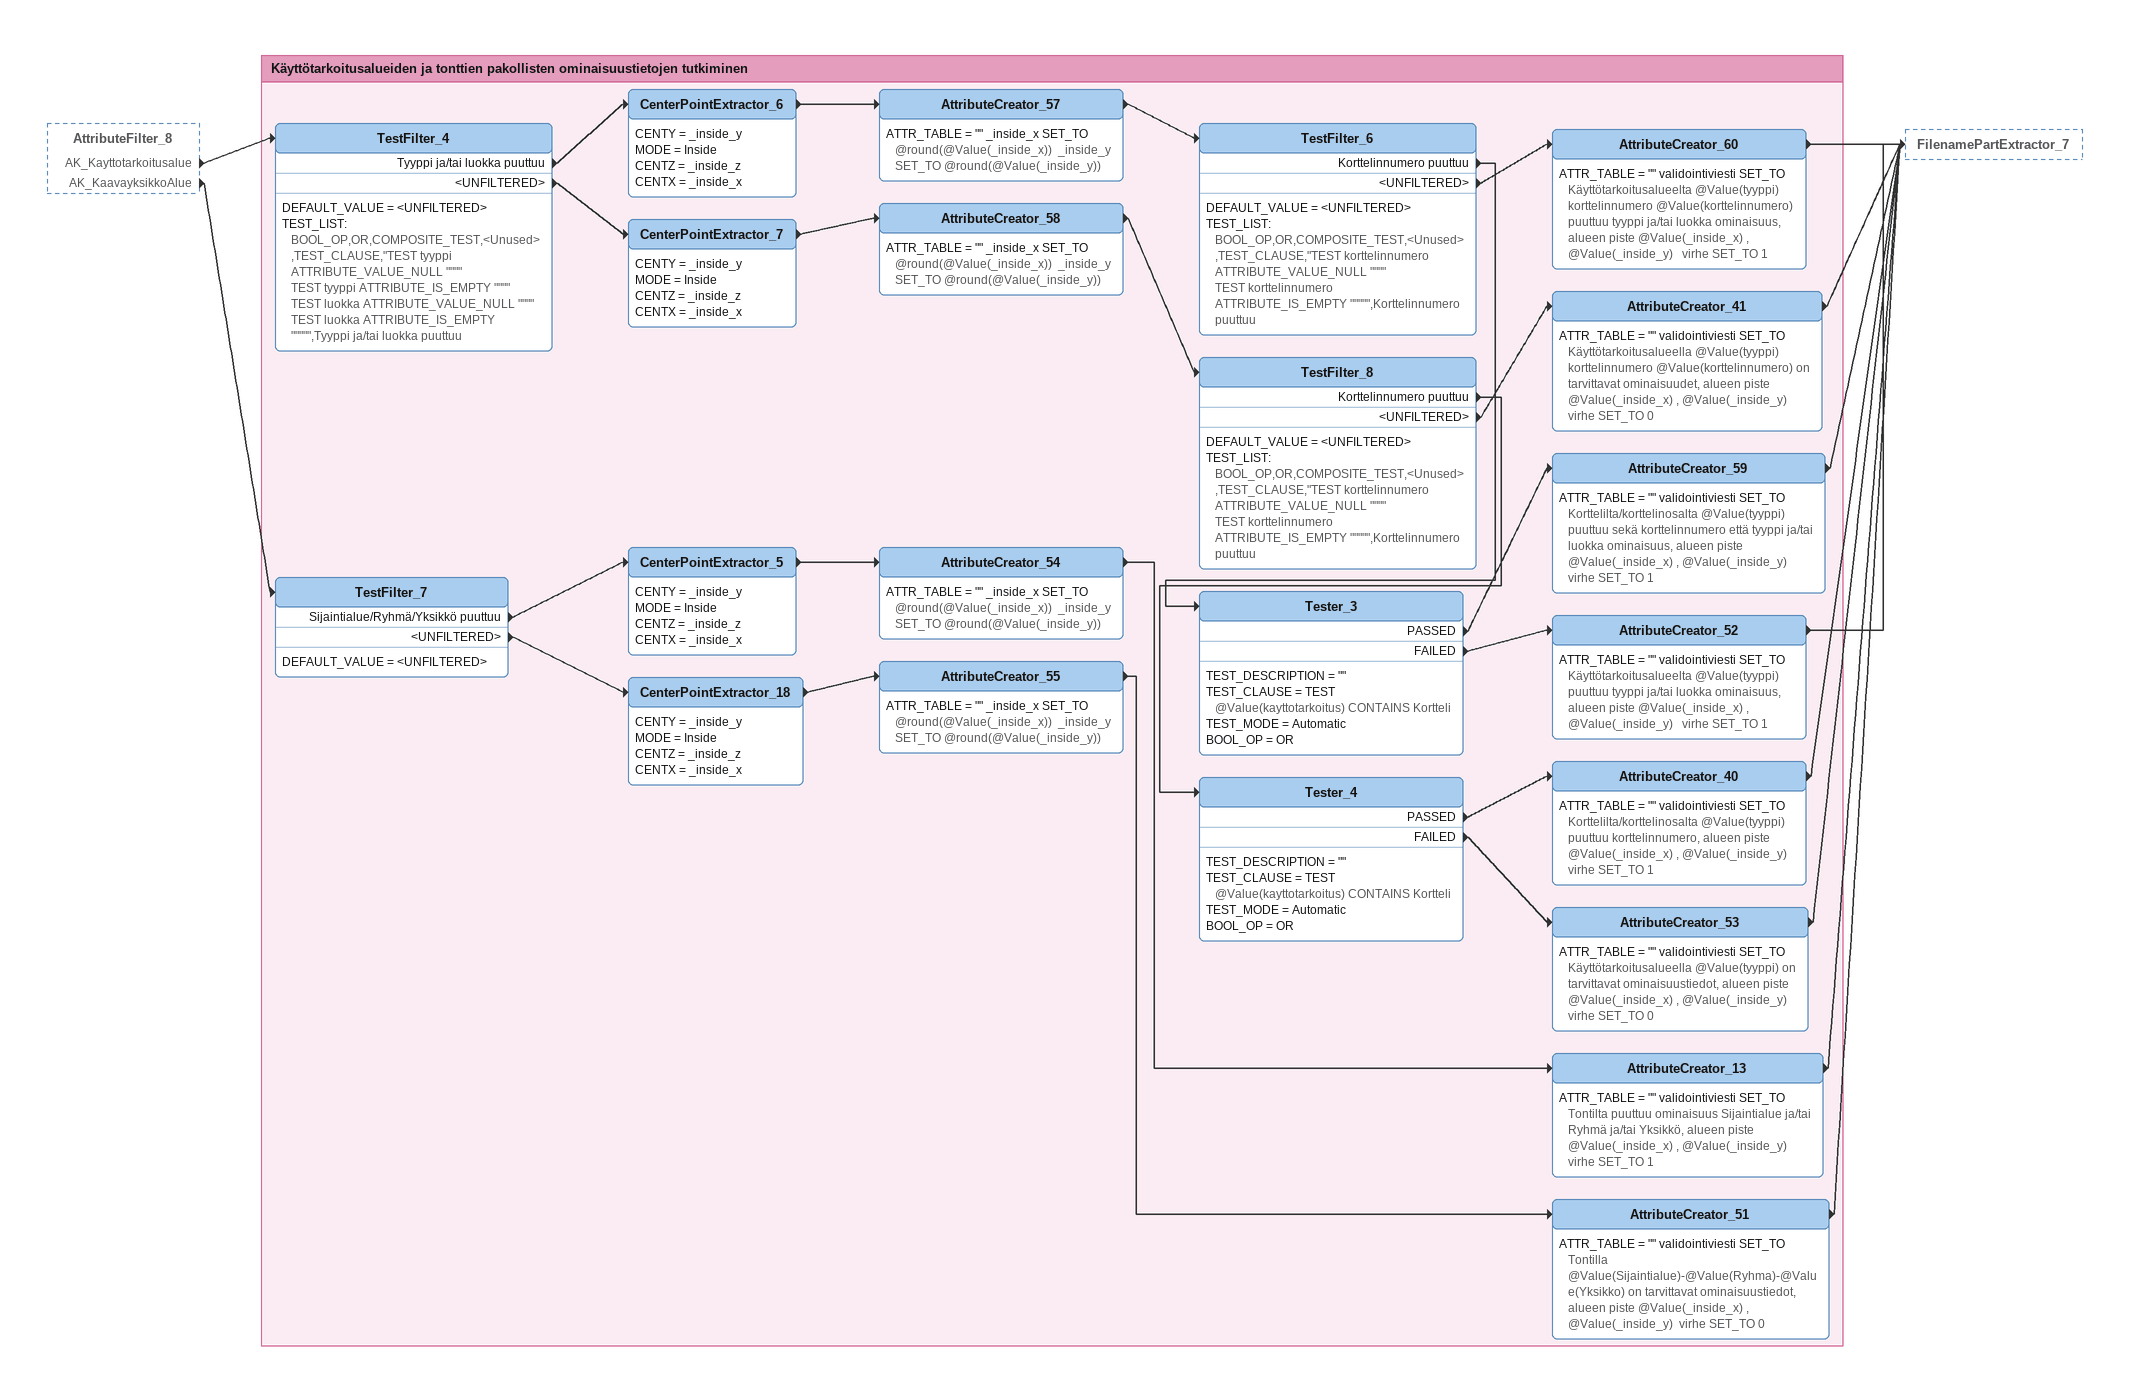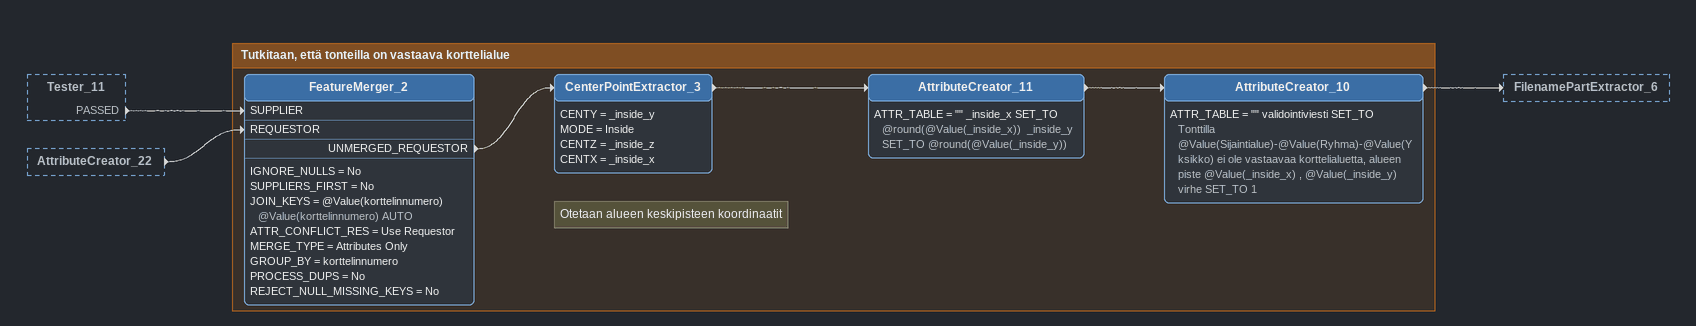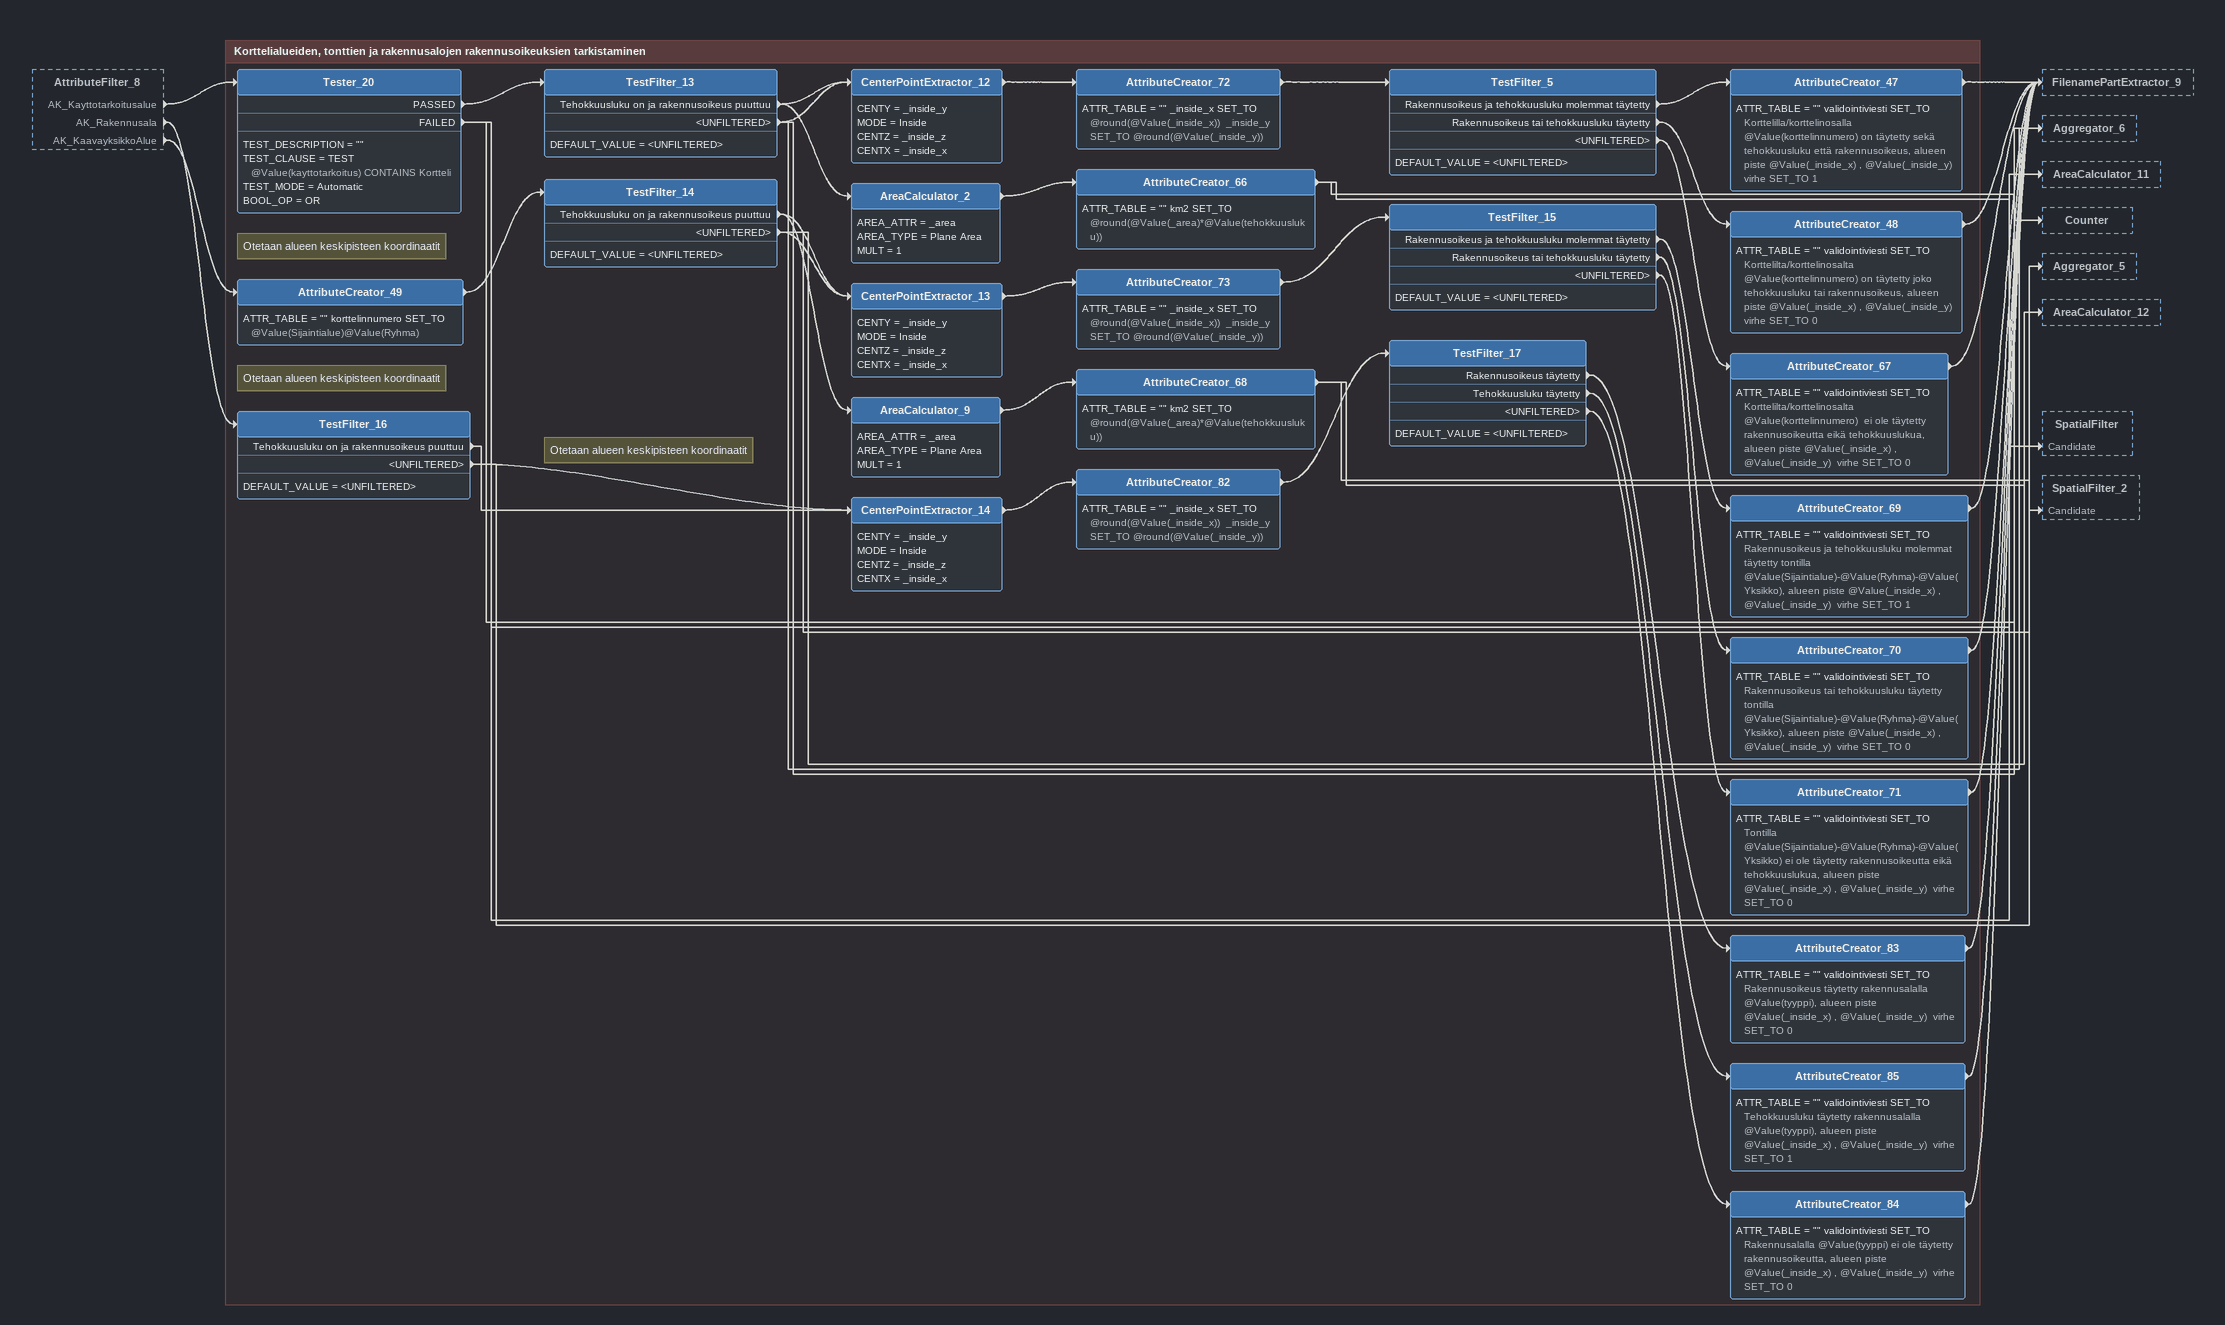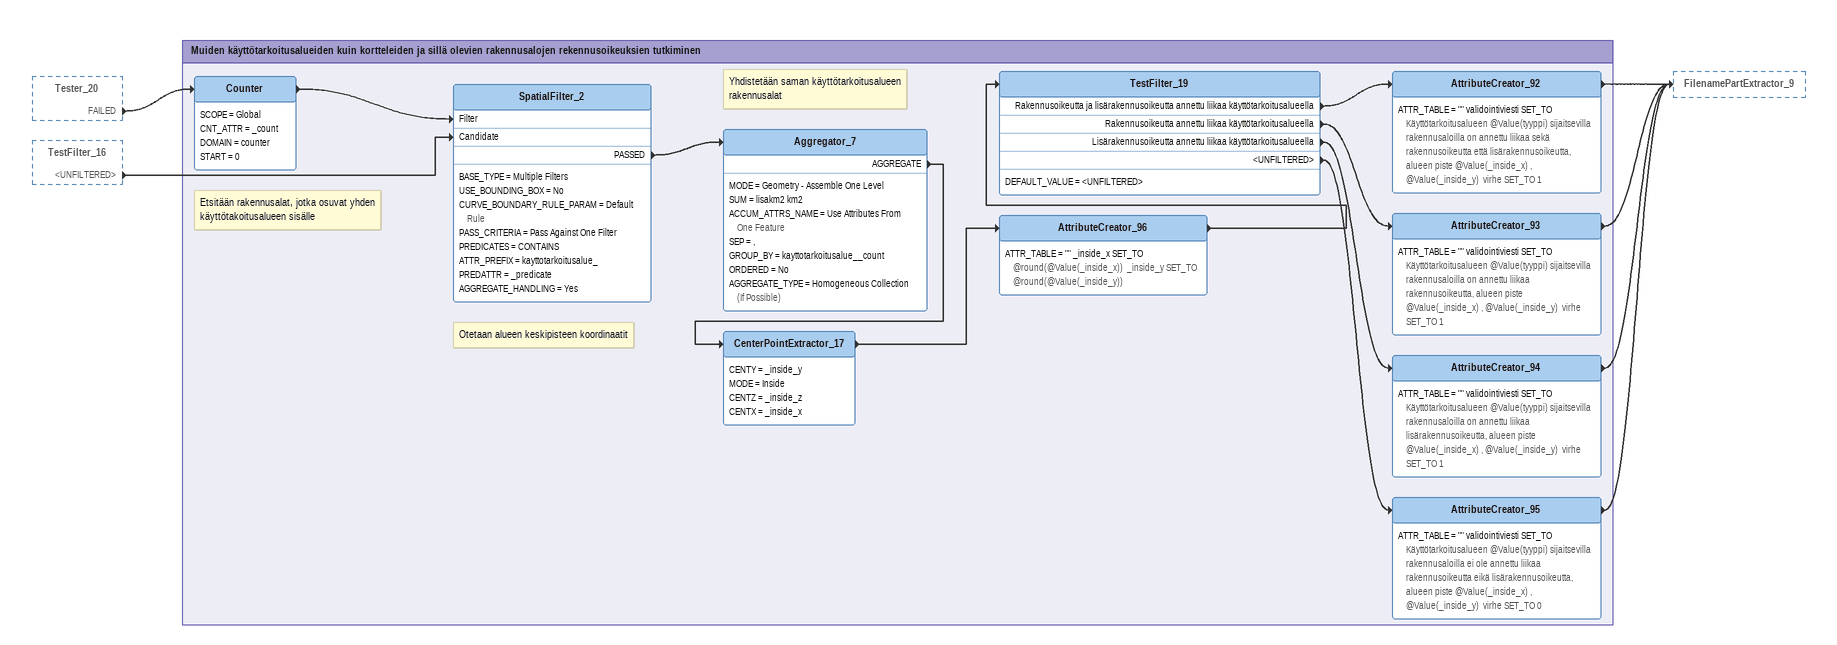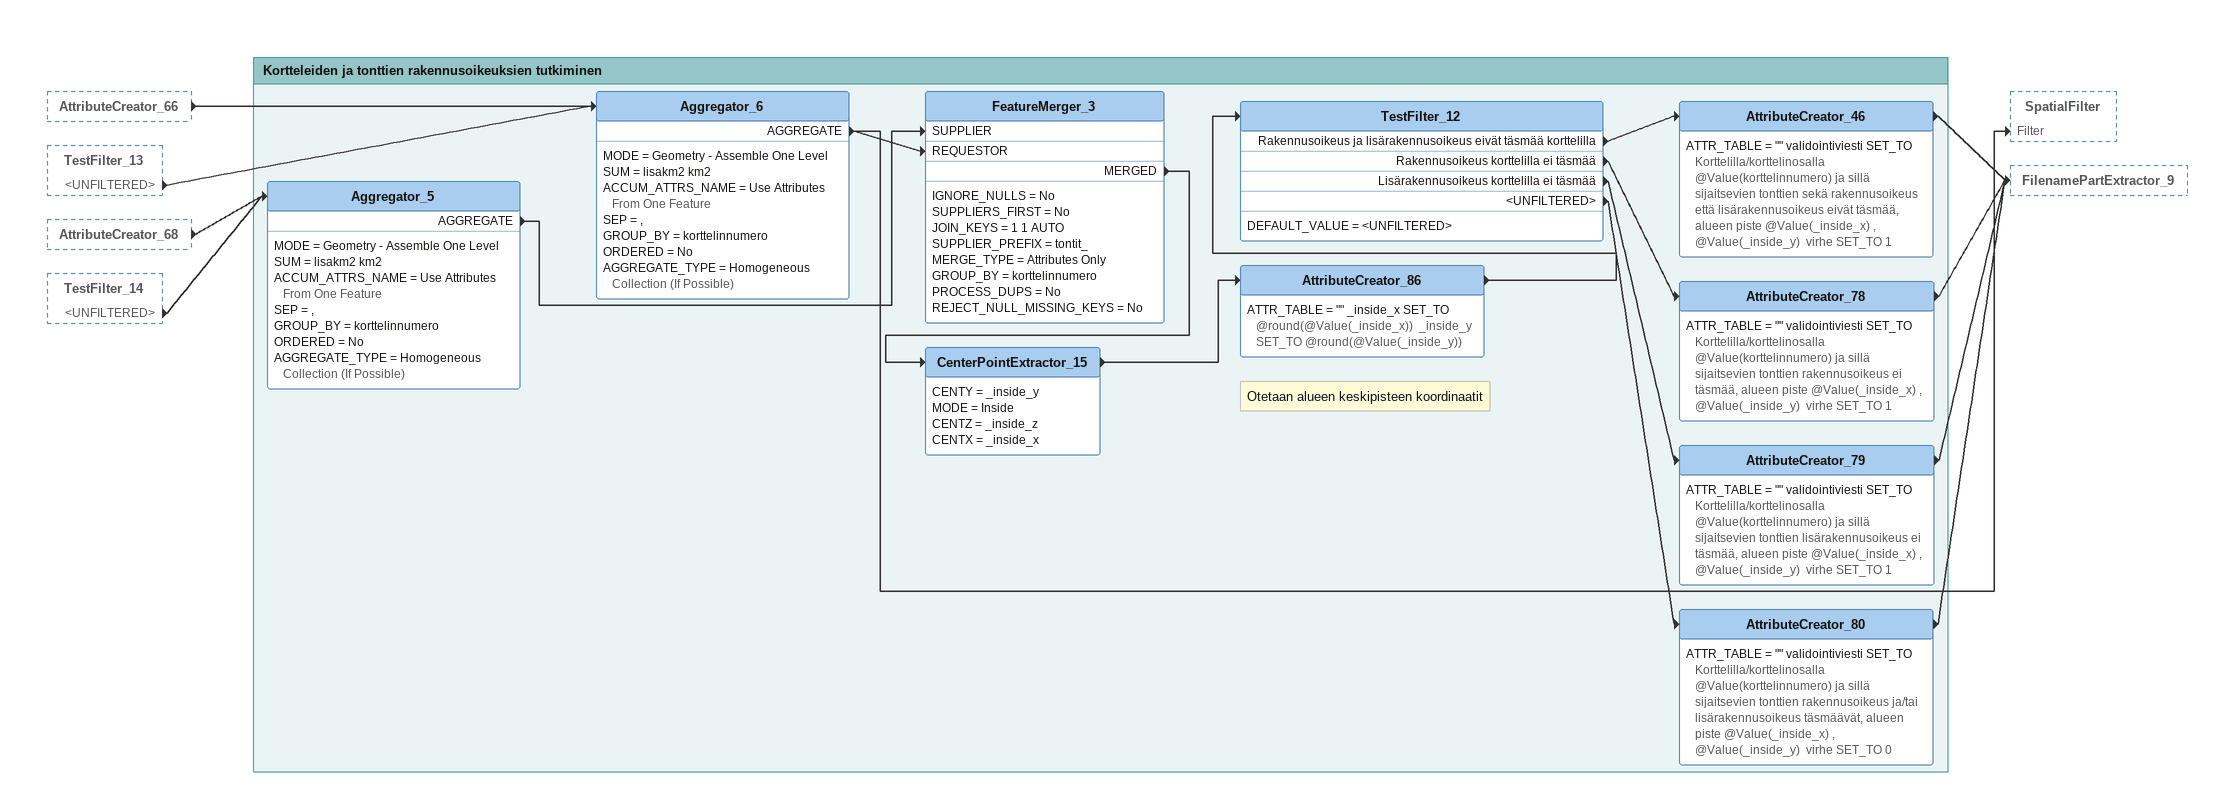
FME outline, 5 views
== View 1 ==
AttributeFilter_8 [outside]
    AK_Kayttotarkoitusalue -> TestFilter_4
    AK_KaavayksikkoAlue -> TestFilter_7

Bookmark: Käyttötarkoitusalueiden ja tonttien pakollisten ominaisuustietojen tutkiminen
TestFilter_4
    DEFAULT_VALUE = <UNFILTERED>
    TEST_LIST:
      BOOL_OP,OR,COMPOSITE_TEST,<Unused>,TEST_CLAUSE,"TEST tyyppi ATTRIBUTE_VALUE_NULL """"
      TEST tyyppi ATTRIBUTE_IS_EMPTY """"
      TEST luokka ATTRIBUTE_VALUE_NULL """"
      TEST luokka ATTRIBUTE_IS_EMPTY """"",Tyyppi ja/tai luokka puuttuu
    Tyyppi ja/tai luokka puuttuu -> CenterPointExtractor_6
    <UNFILTERED> -> CenterPointExtractor_7
CenterPointExtractor_6
    CENTY = _inside_y
    MODE = Inside
    CENTZ = _inside_z
    CENTX = _inside_x
    -> AttributeCreator_57
AttributeCreator_57
    ATTR_TABLE = "" _inside_x SET_TO @round(@Value(_inside_x))  _inside_y SET_TO @round(@Value(_inside_y))
    -> TestFilter_6
TestFilter_6
    DEFAULT_VALUE = <UNFILTERED>
    TEST_LIST:
      BOOL_OP,OR,COMPOSITE_TEST,<Unused>,TEST_CLAUSE,"TEST korttelinnumero ATTRIBUTE_VALUE_NULL """"
      TEST korttelinnumero ATTRIBUTE_IS_EMPTY """"",Korttelinnumero puuttuu
    Korttelinnumero puuttuu -> Tester_3
    <UNFILTERED> -> AttributeCreator_60
AttributeCreator_60
    ATTR_TABLE = "" validointiviesti SET_TO Käyttötarkoitusalueelta @Value(tyyppi) korttelinnumero @Value(korttelinnumero) puuttuu tyyppi ja/tai luokka ominaisuus, alueen piste @Value(_inside_x) , @Value(_inside_y)   virhe SET_TO 1
    -> FilenamePartExtractor_7
Tester_3
    TEST_DESCRIPTION = ""
    TEST_CLAUSE = TEST @Value(kayttotarkoitus) CONTAINS Kortteli
    TEST_MODE = Automatic
    BOOL_OP = OR
    PASSED -> AttributeCreator_59
    FAILED -> AttributeCreator_52
AttributeCreator_59
    ATTR_TABLE = "" validointiviesti SET_TO Korttelilta/korttelinosalta @Value(tyyppi) puuttuu sekä korttelinnumero että tyyppi ja/tai luokka ominaisuus, alueen piste @Value(_inside_x) , @Value(_inside_y)   virhe SET_TO 1
    -> FilenamePartExtractor_7
AttributeCreator_52
    ATTR_TABLE = "" validointiviesti SET_TO Käyttötarkoitusalueelta @Value(tyyppi) puuttuu tyyppi ja/tai luokka ominaisuus, alueen piste @Value(_inside_x) , @Value(_inside_y)   virhe SET_TO 1
    -> FilenamePartExtractor_7
CenterPointExtractor_7
    CENTY = _inside_y
    MODE = Inside
    CENTZ = _inside_z
    CENTX = _inside_x
    -> AttributeCreator_58
AttributeCreator_58
    ATTR_TABLE = "" _inside_x SET_TO @round(@Value(_inside_x))  _inside_y SET_TO @round(@Value(_inside_y))
    -> TestFilter_8
TestFilter_8
    DEFAULT_VALUE = <UNFILTERED>
    TEST_LIST:
      BOOL_OP,OR,COMPOSITE_TEST,<Unused>,TEST_CLAUSE,"TEST korttelinnumero ATTRIBUTE_VALUE_NULL """"
      TEST korttelinnumero ATTRIBUTE_IS_EMPTY """"",Korttelinnumero puuttuu
    Korttelinnumero puuttuu -> Tester_4
    <UNFILTERED> -> AttributeCreator_41
AttributeCreator_41
    ATTR_TABLE = "" validointiviesti SET_TO Käyttötarkoitusalueella @Value(tyyppi) korttelinnumero @Value(korttelinnumero) on tarvittavat ominaisuudet, alueen piste @Value(_inside_x) , @Value(_inside_y)  virhe SET_TO 0
    -> FilenamePartExtractor_7
Tester_4
    TEST_DESCRIPTION = ""
    TEST_CLAUSE = TEST @Value(kayttotarkoitus) CONTAINS Kortteli
    TEST_MODE = Automatic
    BOOL_OP = OR
    PASSED -> AttributeCreator_40
    FAILED -> AttributeCreator_53
AttributeCreator_40
    ATTR_TABLE = "" validointiviesti SET_TO Korttelilta/korttelinosalta @Value(tyyppi) puuttuu korttelinnumero, alueen piste @Value(_inside_x) , @Value(_inside_y)  virhe SET_TO 1
    -> FilenamePartExtractor_7
AttributeCreator_53
    ATTR_TABLE = "" validointiviesti SET_TO Käyttötarkoitusalueella @Value(tyyppi) on tarvittavat ominaisuustiedot, alueen piste @Value(_inside_x) , @Value(_inside_y)  virhe SET_TO 0
    -> FilenamePartExtractor_7
TestFilter_7
    DEFAULT_VALUE = <UNFILTERED>
    Sijaintialue/Ryhmä/Yksikkö puuttuu -> CenterPointExtractor_5
    <UNFILTERED> -> CenterPointExtractor_18
CenterPointExtractor_5
    CENTY = _inside_y
    MODE = Inside
    CENTZ = _inside_z
    CENTX = _inside_x
    -> AttributeCreator_54
AttributeCreator_54
    ATTR_TABLE = "" _inside_x SET_TO @round(@Value(_inside_x))  _inside_y SET_TO @round(@Value(_inside_y))
    -> AttributeCreator_13
AttributeCreator_13
    ATTR_TABLE = "" validointiviesti SET_TO Tontilta puuttuu ominaisuus Sijaintialue ja/tai Ryhmä ja/tai Yksikkö, alueen piste @Value(_inside_x) , @Value(_inside_y)  virhe SET_TO 1
    -> FilenamePartExtractor_7
CenterPointExtractor_18
    CENTY = _inside_y
    MODE = Inside
    CENTZ = _inside_z
    CENTX = _inside_x
    -> AttributeCreator_55
AttributeCreator_55
    ATTR_TABLE = "" _inside_x SET_TO @round(@Value(_inside_x))  _inside_y SET_TO @round(@Value(_inside_y))
    -> AttributeCreator_51
AttributeCreator_51
    ATTR_TABLE = "" validointiviesti SET_TO Tontilla @Value(Sijaintialue)-@Value(Ryhma)-@Value(Yksikko) on tarvittavat ominaisuustiedot, alueen piste @Value(_inside_x) , @Value(_inside_y)  virhe SET_TO 0
    -> FilenamePartExtractor_7

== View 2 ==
Tester_11 [outside]
    PASSED -> FeatureMerger_2 [SUPPLIER]
AttributeCreator_22 [outside]
    -> FeatureMerger_2 [REQUESTOR]

Bookmark: Tutkitaan, että tonteilla on vastaava korttelialue
FeatureMerger_2
    IGNORE_NULLS = No
    SUPPLIERS_FIRST = No
    JOIN_KEYS = @Value(korttelinnumero) @Value(korttelinnumero) AUTO
    ATTR_CONFLICT_RES = Use Requestor
    MERGE_TYPE = Attributes Only
    GROUP_BY = korttelinnumero
    PROCESS_DUPS = No
    REJECT_NULL_MISSING_KEYS = No
    UNMERGED_REQUESTOR -> CenterPointExtractor_3
Note: Otetaan alueen keskipisteen koordinaatit
CenterPointExtractor_3
    CENTY = _inside_y
    MODE = Inside
    CENTZ = _inside_z
    CENTX = _inside_x
    -> AttributeCreator_11
AttributeCreator_11
    ATTR_TABLE = "" _inside_x SET_TO @round(@Value(_inside_x))  _inside_y SET_TO @round(@Value(_inside_y))
    -> AttributeCreator_10
AttributeCreator_10
    ATTR_TABLE = "" validointiviesti SET_TO Tonttilla @Value(Sijaintialue)-@Value(Ryhma)-@Value(Yksikko) ei ole vastaavaa korttelialuetta, alueen piste @Value(_inside_x) , @Value(_inside_y)  virhe SET_TO 1
    -> FilenamePartExtractor_6

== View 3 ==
AttributeFilter_8 [outside]
    AK_Kayttotarkoitusalue -> Tester_20
    AK_Rakennusala -> TestFilter_16
    AK_KaavayksikkoAlue -> AttributeCreator_49

Bookmark: Korttelialueiden, tonttien ja rakennusalojen rakennusoikeuksien tarkistaminen
Tester_20
    TEST_DESCRIPTION = ""
    TEST_CLAUSE = TEST @Value(kayttotarkoitus) CONTAINS Kortteli
    TEST_MODE = Automatic
    BOOL_OP = OR
    PASSED -> TestFilter_13
    FAILED -> Counter
    FAILED -> AreaCalculator_11
TestFilter_13
    DEFAULT_VALUE = <UNFILTERED>
    Tehokkuusluku on ja rakennusoikeus puuttuu -> AreaCalculator_2
    Tehokkuusluku on ja rakennusoikeus puuttuu -> CenterPointExtractor_12
    <UNFILTERED> -> CenterPointExtractor_12
    <UNFILTERED> -> Aggregator_6
    <UNFILTERED> -> AreaCalculator_11
Note: Otetaan alueen keskipisteen koordinaatit
CenterPointExtractor_12
    CENTY = _inside_y
    MODE = Inside
    CENTZ = _inside_z
    CENTX = _inside_x
    -> AttributeCreator_72
AttributeCreator_72
    ATTR_TABLE = "" _inside_x SET_TO @round(@Value(_inside_x))  _inside_y SET_TO @round(@Value(_inside_y))
    -> TestFilter_5
TestFilter_5
    DEFAULT_VALUE = <UNFILTERED>
    Rakennusoikeus ja tehokkuusluku molemmat täytetty -> AttributeCreator_47
    Rakennusoikeus tai tehokkuusluku täytetty -> AttributeCreator_48
    <UNFILTERED> -> AttributeCreator_67
AttributeCreator_47
    ATTR_TABLE = "" validointiviesti SET_TO Korttelilla/korttelinosalla @Value(korttelinnumero) on täytetty sekä tehokkuusluku että rakennusoikeus, alueen piste @Value(_inside_x) , @Value(_inside_y)  virhe SET_TO 1
    -> FilenamePartExtractor_9
AttributeCreator_48
    ATTR_TABLE = "" validointiviesti SET_TO Korttelilta/korttelinosalta @Value(korttelinnumero) on täytetty joko tehokkuusluku tai rakennusoikeus, alueen piste @Value(_inside_x) , @Value(_inside_y)  virhe SET_TO 0
    -> FilenamePartExtractor_9
AttributeCreator_67
    ATTR_TABLE = "" validointiviesti SET_TO Korttelilta/korttelinosalta @Value(korttelinnumero)  ei ole täytetty rakennusoikeutta eikä tehokkuuslukua, alueen piste @Value(_inside_x) , @Value(_inside_y)  virhe SET_TO 0
    -> FilenamePartExtractor_9
AreaCalculator_2
    AREA_ATTR = _area
    AREA_TYPE = Plane Area
    MULT = 1
    -> AttributeCreator_66
AttributeCreator_66
    ATTR_TABLE = "" km2 SET_TO @round(@Value(_area)*@Value(tehokkuusluku))
    -> Aggregator_6
    -> AreaCalculator_11
AttributeCreator_49
    ATTR_TABLE = "" korttelinnumero SET_TO @Value(Sijaintialue)@Value(Ryhma)
    -> TestFilter_14
TestFilter_14
    DEFAULT_VALUE = <UNFILTERED>
    Tehokkuusluku on ja rakennusoikeus puuttuu -> AreaCalculator_9
    Tehokkuusluku on ja rakennusoikeus puuttuu -> CenterPointExtractor_13
    <UNFILTERED> -> CenterPointExtractor_13
    <UNFILTERED> -> Aggregator_5
    <UNFILTERED> -> AreaCalculator_12
Note: Otetaan alueen keskipisteen koordinaatit
CenterPointExtractor_13
    CENTY = _inside_y
    MODE = Inside
    CENTZ = _inside_z
    CENTX = _inside_x
    -> AttributeCreator_73
AttributeCreator_73
    ATTR_TABLE = "" _inside_x SET_TO @round(@Value(_inside_x))  _inside_y SET_TO @round(@Value(_inside_y))
    -> TestFilter_15
TestFilter_15
    DEFAULT_VALUE = <UNFILTERED>
    Rakennusoikeus ja tehokkuusluku molemmat täytetty -> AttributeCreator_69
    Rakennusoikeus tai tehokkuusluku täytetty -> AttributeCreator_70
    <UNFILTERED> -> AttributeCreator_71
AttributeCreator_69
    ATTR_TABLE = "" validointiviesti SET_TO Rakennusoikeus ja tehokkuusluku molemmat täytetty tontilla @Value(Sijaintialue)-@Value(Ryhma)-@Value(Yksikko), alueen piste @Value(_inside_x) , @Value(_inside_y)  virhe SET_TO 1
    -> FilenamePartExtractor_9
AttributeCreator_70
    ATTR_TABLE = "" validointiviesti SET_TO Rakennusoikeus tai tehokkuusluku täytetty tontilla @Value(Sijaintialue)-@Value(Ryhma)-@Value(Yksikko), alueen piste @Value(_inside_x) , @Value(_inside_y)  virhe SET_TO 0
    -> FilenamePartExtractor_9
AttributeCreator_71
    ATTR_TABLE = "" validointiviesti SET_TO Tontilla @Value(Sijaintialue)-@Value(Ryhma)-@Value(Yksikko) ei ole täytetty rakennusoikeutta eikä tehokkuuslukua, alueen piste @Value(_inside_x) , @Value(_inside_y)  virhe SET_TO 0
    -> FilenamePartExtractor_9
AreaCalculator_9
    AREA_ATTR = _area
    AREA_TYPE = Plane Area
    MULT = 1
    -> AttributeCreator_68
AttributeCreator_68
    ATTR_TABLE = "" km2 SET_TO @round(@Value(_area)*@Value(tehokkuusluku))
    -> Aggregator_5
    -> AreaCalculator_12
TestFilter_16
    DEFAULT_VALUE = <UNFILTERED>
    Tehokkuusluku on ja rakennusoikeus puuttuu -> CenterPointExtractor_14
    <UNFILTERED> -> CenterPointExtractor_14
    <UNFILTERED> -> SpatialFilter [Candidate]
    <UNFILTERED> -> SpatialFilter_2 [Candidate]
Note: Otetaan alueen keskipisteen koordinaatit
CenterPointExtractor_14
    CENTY = _inside_y
    MODE = Inside
    CENTZ = _inside_z
    CENTX = _inside_x
    -> AttributeCreator_82
AttributeCreator_82
    ATTR_TABLE = "" _inside_x SET_TO @round(@Value(_inside_x))  _inside_y SET_TO @round(@Value(_inside_y))
    -> TestFilter_17
TestFilter_17
    DEFAULT_VALUE = <UNFILTERED>
    Rakennusoikeus täytetty -> AttributeCreator_83
    Tehokkuusluku täytetty -> AttributeCreator_85
    <UNFILTERED> -> AttributeCreator_84
AttributeCreator_83
    ATTR_TABLE = "" validointiviesti SET_TO Rakennusoikeus täytetty rakennusalalla @Value(tyyppi), alueen piste @Value(_inside_x) , @Value(_inside_y)  virhe SET_TO 0
    -> FilenamePartExtractor_9
AttributeCreator_85
    ATTR_TABLE = "" validointiviesti SET_TO Tehokkuusluku täytetty rakennusalalla @Value(tyyppi), alueen piste @Value(_inside_x) , @Value(_inside_y)  virhe SET_TO 1
    -> FilenamePartExtractor_9
AttributeCreator_84
    ATTR_TABLE = "" validointiviesti SET_TO Rakennusalalla @Value(tyyppi) ei ole täytetty rakennusoikeutta, alueen piste @Value(_inside_x) , @Value(_inside_y)  virhe SET_TO 0
    -> FilenamePartExtractor_9

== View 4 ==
Tester_20 [outside]
    FAILED -> Counter
TestFilter_16 [outside]
    <UNFILTERED> -> SpatialFilter_2 [Candidate]

Bookmark: Muiden käyttötarkoitusalueiden kuin kortteleiden ja sillä olevien rakennusalojen rekennusoikeuksien tutkiminen
Counter
    SCOPE = Global
    CNT_ATTR = _count
    DOMAIN = counter
    START = 0
    -> SpatialFilter_2 [Filter]
Note: Etsitään rakennusalat, jotka osuvat yhden käyttötakoitusalueen sisälle
SpatialFilter_2
    BASE_TYPE = Multiple Filters
    USE_BOUNDING_BOX = No
    CURVE_BOUNDARY_RULE_PARAM = Default Rule
    PASS_CRITERIA = Pass Against One Filter
    PREDICATES = CONTAINS
    ATTR_PREFIX = kayttotarkoitusalue_
    PREDATTR = _predicate
    AGGREGATE_HANDLING = Yes
    PASSED -> Aggregator_7
Note: Yhdistetään saman käyttötarkoitusalueen / rakennusalat
Aggregator_7
    MODE = Geometry - Assemble One Level
    SUM = lisakm2 km2
    ACCUM_ATTRS_NAME = Use Attributes From One Feature
    SEP = ,
    GROUP_BY = kayttotarkoitusalue__count
    ORDERED = No
    AGGREGATE_TYPE = Homogeneous Collection (If Possible)
    AGGREGATE -> CenterPointExtractor_17
Note: Otetaan alueen keskipisteen koordinaatit
CenterPointExtractor_17
    CENTY = _inside_y
    MODE = Inside
    CENTZ = _inside_z
    CENTX = _inside_x
    -> AttributeCreator_96
AttributeCreator_96
    ATTR_TABLE = "" _inside_x SET_TO @round(@Value(_inside_x))  _inside_y SET_TO @round(@Value(_inside_y))
    -> TestFilter_19
TestFilter_19
    DEFAULT_VALUE = <UNFILTERED>
    Rakennusoikeutta ja lisärakennusoikeutta annettu liikaa käyttötarkoitusalueella -> AttributeCreator_92
    Rakennusoikeutta annettu liikaa käyttötarkoitusalueella -> AttributeCreator_93
    Lisärakennusoikeutta annettu liikaa käyttötarkoitusalueella -> AttributeCreator_94
    <UNFILTERED> -> AttributeCreator_95
AttributeCreator_92
    ATTR_TABLE = "" validointiviesti SET_TO Käyttötarkoitusalueen @Value(tyyppi) sijaitsevilla rakennusaloilla on annettu liikaa sekä rakennusoikeutta että lisärakennusoikeutta, alueen piste @Value(_inside_x) , @Value(_inside_y)  virhe SET_TO 1
    -> FilenamePartExtractor_9
AttributeCreator_93
    ATTR_TABLE = "" validointiviesti SET_TO Käyttötarkoitusalueen @Value(tyyppi) sijaitsevilla rakennusaloilla on annettu liikaa rakennusoikeutta, alueen piste @Value(_inside_x) , @Value(_inside_y)  virhe SET_TO 1
    -> FilenamePartExtractor_9
AttributeCreator_94
    ATTR_TABLE = "" validointiviesti SET_TO Käyttötarkoitusalueen @Value(tyyppi) sijaitsevilla rakennusaloilla on annettu liikaa lisärakennusoikeutta, alueen piste @Value(_inside_x) , @Value(_inside_y)  virhe SET_TO 1
    -> FilenamePartExtractor_9
AttributeCreator_95
    ATTR_TABLE = "" validointiviesti SET_TO Käyttötarkoitusalueen @Value(tyyppi) sijaitsevilla rakennusaloilla ei ole annettu liikaa rakennusoikeutta eikä lisärakennusoikeutta, alueen piste @Value(_inside_x) , @Value(_inside_y)  virhe SET_TO 0
    -> FilenamePartExtractor_9

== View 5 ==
AttributeCreator_66 [outside]
    -> Aggregator_6
TestFilter_13 [outside]
    <UNFILTERED> -> Aggregator_6
AttributeCreator_68 [outside]
    -> Aggregator_5
TestFilter_14 [outside]
    <UNFILTERED> -> Aggregator_5

Bookmark: Kortteleiden ja tonttien rakennusoikeuksien tutkiminen
Aggregator_6
    MODE = Geometry - Assemble One Level
    SUM = lisakm2 km2
    ACCUM_ATTRS_NAME = Use Attributes From One Feature
    SEP = ,
    GROUP_BY = korttelinnumero
    ORDERED = No
    AGGREGATE_TYPE = Homogeneous Collection (If Possible)
    AGGREGATE -> FeatureMerger_3 [REQUESTOR]
    AGGREGATE -> SpatialFilter [Filter]
Aggregator_5
    MODE = Geometry - Assemble One Level
    SUM = lisakm2 km2
    ACCUM_ATTRS_NAME = Use Attributes From One Feature
    SEP = ,
    GROUP_BY = korttelinnumero
    ORDERED = No
    AGGREGATE_TYPE = Homogeneous Collection (If Possible)
    AGGREGATE -> FeatureMerger_3 [SUPPLIER]
FeatureMerger_3
    IGNORE_NULLS = No
    SUPPLIERS_FIRST = No
    JOIN_KEYS = 1 1 AUTO
    SUPPLIER_PREFIX = tontit_
    MERGE_TYPE = Attributes Only
    GROUP_BY = korttelinnumero
    PROCESS_DUPS = No
    REJECT_NULL_MISSING_KEYS = No
    MERGED -> CenterPointExtractor_15
Note: Otetaan alueen keskipisteen koordinaatit
CenterPointExtractor_15
    CENTY = _inside_y
    MODE = Inside
    CENTZ = _inside_z
    CENTX = _inside_x
    -> AttributeCreator_86
AttributeCreator_86
    ATTR_TABLE = "" _inside_x SET_TO @round(@Value(_inside_x))  _inside_y SET_TO @round(@Value(_inside_y))
    -> TestFilter_12
TestFilter_12
    DEFAULT_VALUE = <UNFILTERED>
    Rakennusoikeus ja lisärakennusoikeus eivät täsmää korttelilla -> AttributeCreator_46
    Rakennusoikeus korttelilla ei täsmää -> AttributeCreator_78
    Lisärakennusoikeus korttelilla ei täsmää -> AttributeCreator_79
    <UNFILTERED> -> AttributeCreator_80
AttributeCreator_46
    ATTR_TABLE = "" validointiviesti SET_TO Korttelilla/korttelinosalla @Value(korttelinnumero) ja sillä sijaitsevien tonttien sekä rakennusoikeus että lisärakennusoikeus eivät täsmää, alueen piste @Value(_inside_x) , @Value(_inside_y)  virhe SET_TO 1
    -> FilenamePartExtractor_9
AttributeCreator_78
    ATTR_TABLE = "" validointiviesti SET_TO Korttelilla/korttelinosalla @Value(korttelinnumero) ja sillä sijaitsevien tonttien rakennusoikeus ei täsmää, alueen piste @Value(_inside_x) , @Value(_inside_y)  virhe SET_TO 1
    -> FilenamePartExtractor_9
AttributeCreator_79
    ATTR_TABLE = "" validointiviesti SET_TO Korttelilla/korttelinosalla @Value(korttelinnumero) ja sillä sijaitsevien tonttien lisärakennusoikeus ei täsmää, alueen piste @Value(_inside_x) , @Value(_inside_y)  virhe SET_TO 1
    -> FilenamePartExtractor_9
AttributeCreator_80
    ATTR_TABLE = "" validointiviesti SET_TO Korttelilla/korttelinosalla @Value(korttelinnumero) ja sillä sijaitsevien tonttien rakennusoikeus ja/tai lisärakennusoikeus täsmäävät, alueen piste @Value(_inside_x) , @Value(_inside_y)  virhe SET_TO 0
    -> FilenamePartExtractor_9
